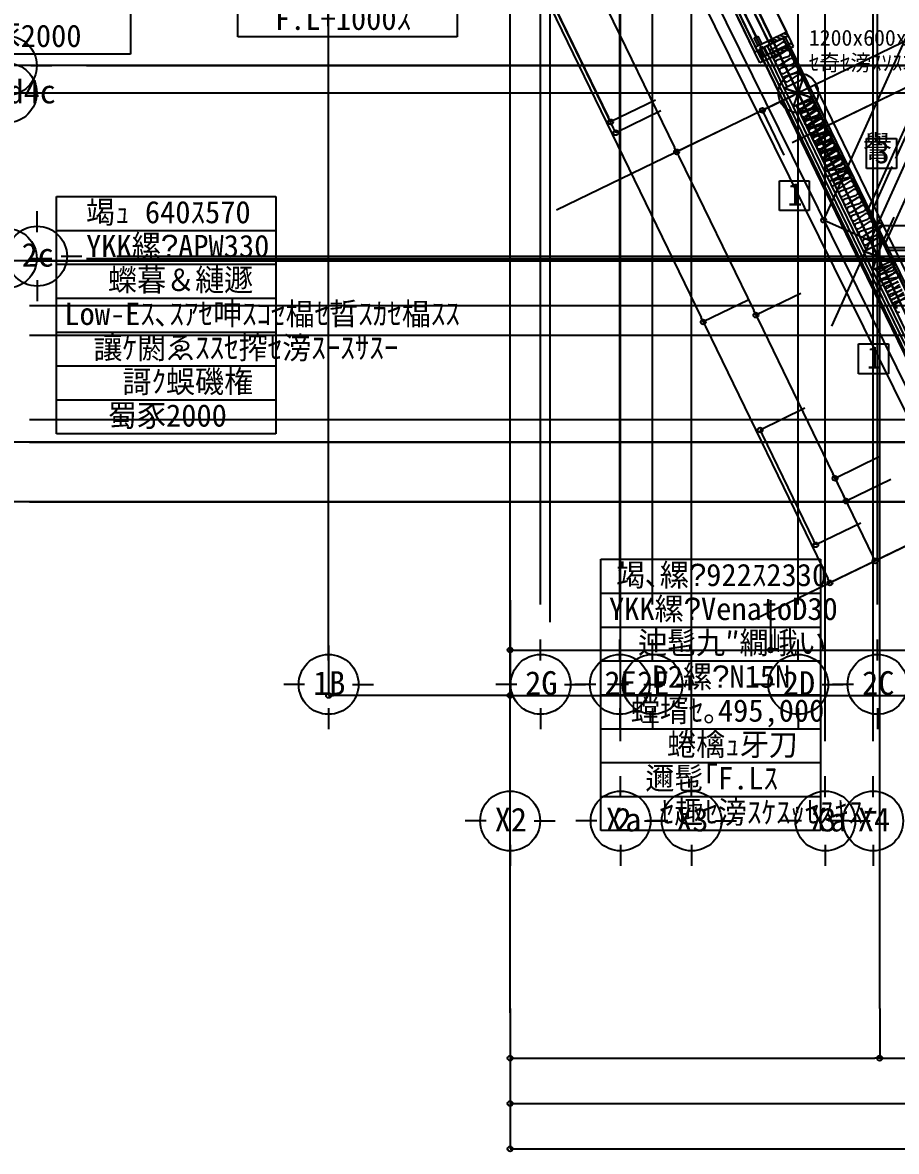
# Model space of a CAD drawing. Header units: metres. Extents: x 10908 to 27249, y 7268 to 22901.
# Drawn here: x 13481 to 17861, y 7268 to 12930 of the extents above; entities that cross this region are included whole.
import ezdxf

# ---------------------------------------------------------------- set-up
doc = ezdxf.new("R2010")
doc.units = ezdxf.units.M

msp = doc.modelspace()

# ---------------------------------------------------------------- linework, layer by layer
at = {"layer": '繝繝ｼ繧ｿ 001_1F'}
for p, q in [((15924.7, 7962.5), (15924.7, 21845)), ((15736.2, 15943.7), (19509.7, 8163.2)), ((15875.7, 14103.1), (16748.4, 12303.6)), ((14560, 12857.5), (14560, 13877.5)), ((15660, 13877.5), (15660, 12857.5)), ((15812.7, 13654.7), (16881.8, 11450.3)), ((17506.6, 11961.4), (18101.6, 13283.7)), ((15660, 12857.5), (14560, 12857.5)), ((17369.1, 12576.8), (17346.6, 12565.9)), ((17478.2, 12351.9), (17369.1, 12576.8)), ((17369.1, 12576.8), (17369.1, 12576.8)), ((17211.7, 12500.5), (17346.6, 12565.9)), ((17189.2, 12489.5), (17211.7, 12500.5)), ((17298.3, 12264.6), (17189.2, 12489.5)), ((16984.3, 12390.2), (16759.3, 12281.1)), ((16984.3, 12390.2), (16759.3, 12281.1)), ((16984.3, 12390.2), (16984.3, 12390.2)), ((16984.3, 12390.2), (16984.3, 12390.2)), ((16984.3, 12390.2), (16984.3, 12390.2)), ((17478.2, 12351.9), (17478.2, 12351.9)), ((16759.3, 12281.1), (16748.4, 12303.6)), ((16759.3, 12281.1), (16759.3, 12281.1)), ((16759.3, 12281.1), (16770.2, 12258.6)), ((16759.3, 12281.1), (16770.2, 12258.6)), ((16770.2, 12258.6), (17145.5, 11484.8)), ((16770.2, 12258.6), (17145.5, 11484.8)), ((17298.3, 12264.6), (17298.3, 12264.6)), ((17496.3, 11938.6), (17506.6, 11961.4)), ((17724.3, 11836), (17496.3, 11938.6)), ((17777.4, 11662.4), (17777.4, 11912.4)), ((17777.4, 11912.4), (17802.4, 11912.4)), ((17802.4, 11912.4), (18068.2, 11912.4)), ((17724.3, 11836), (17724.3, 11836)), ((17777.4, 7985), (17777.4, 11842.7)), ((19686, 11735), (11375, 11735)), ((17777.4, 11662.4), (17777.4, 11662.4)), ((17381.4, 11571.4), (17156.4, 11462.3)), ((17381.4, 11571.4), (17156.4, 11462.3)), ((17381.4, 11571.4), (17381.4, 11571.4)), ((17381.4, 11571.4), (17381.4, 11571.4)), ((17381.4, 11571.4), (17381.4, 11571.4)), ((17381.4, 11571.4), (17381.4, 11571.4)), ((17117.7, 11536.9), (16892.7, 11427.8)), ((17117.7, 11536.9), (16892.7, 11427.8)), ((17117.7, 11536.9), (17117.7, 11536.9)), ((17117.7, 11536.9), (17117.7, 11536.9)), ((16892.7, 11427.8), (16881.8, 11450.3)), ((17156.4, 11462.3), (17145.5, 11484.8)), ((17156.4, 11462.3), (17145.5, 11484.8)), ((17156.4, 11462.3), (17156.4, 11462.3)), ((17156.4, 11462.3), (17167.3, 11439.8)), ((17156.4, 11462.3), (17167.3, 11439.8)), ((17156.4, 11462.3), (17156.4, 11462.3)), ((17167.3, 11439.8), (17542.6, 10666)), ((17167.3, 11439.8), (17743.5, 10251.7)), ((16892.7, 11427.8), (16892.7, 11427.8)), ((16892.7, 11427.8), (16903.6, 11405.3)), ((16903.6, 11405.3), (17516.5, 10141.6)), ((26162.5, 10825), (11375, 10825)), ((17778.5, 10752.6), (17553.5, 10643.5)), ((17778.5, 10752.6), (17553.5, 10643.5)), ((17778.5, 10752.6), (17778.5, 10752.6)), ((17778.5, 10752.6), (17778.5, 10752.6)), ((17553.5, 10643.5), (17542.6, 10666)), ((17553.5, 10643.5), (17553.5, 10643.5)), ((17553.5, 10643.5), (17564.4, 10621)), ((17564.4, 10621), (17598, 10551.7)), ((17833.9, 10638.3), (17608.9, 10529.3)), ((17833.9, 10638.3), (17833.9, 10638.3)), ((17608.9, 10529.3), (17598, 10551.7)), ((17608.9, 10529.3), (17608.9, 10529.3)), ((17979.4, 10338.3), (17754.5, 10229.2)), ((17754.5, 10229.2), (17743.5, 10251.7)), ((16380, 8877.5), (16380, 10237.5)), ((16380, 10237.5), (17480, 10237.5)), ((17480, 10237.5), (17480, 8877.5)), ((17752.4, 10228.2), (17527.4, 10119.1)), ((17752.4, 10228.2), (17752.4, 10228.2)), ((17754.5, 10229.2), (17754.5, 10229.2)), ((17527.4, 10119.1), (17516.5, 10141.6)), ((17527.4, 10119.1), (17527.4, 10119.1)), ((15924.7, 10032.5), (15924.7, 9782.5)), ((15924.7, 10032.5), (15924.7, 10032.5)), ((16380, 10067.5), (17480, 10067.5)), ((17229.7, 10032.5), (17229.7, 10032.5)), ((17229.7, 10032.5), (17229.7, 9782.5)), ((17229.7, 10032.5), (17229.7, 10032.5)), ((16380, 9897.5), (17480, 9897.5)), ((15014.7, 9805), (15014.7, 9555)), ((15014.7, 9805), (15014.7, 9805)), ((15924.7, 9805), (15924.7, 9555)), ((15924.7, 9805), (15924.7, 9805)), ((15924.7, 9782.5), (15949.7, 9782.5)), ((15924.7, 9782.5), (15924.7, 9555)), ((15924.7, 9782.5), (15924.7, 9782.5)), ((15949.7, 9782.5), (17204.7, 9782.5)), ((17229.7, 9782.5), (17204.7, 9782.5)), ((17229.7, 9782.5), (17229.7, 9782.5)), ((17229.7, 9782.5), (17254.7, 9782.5)), ((17254.7, 9782.5), (18339.3, 9782.5)), ((16380, 9727.5), (17480, 9727.5)), ((15014.7, 9555), (15039.7, 9555)), ((15014.7, 9555), (15014.7, 9555)), ((15899.7, 9555), (15039.7, 9555)), ((15924.7, 9555), (15899.7, 9555)), ((15924.7, 9555), (15949.7, 9555)), ((15949.7, 9555), (22699.7, 9555)), ((16380, 9557.5), (17480, 9557.5)), ((16380, 9387.5), (17480, 9387.5)), ((16380, 9217.5), (17480, 9217.5)), ((16380, 9047.5), (17480, 9047.5)), ((17480, 8877.5), (16380, 8877.5)), ((15924.7, 7985), (15924.7, 7735)), ((15924.7, 7985), (15924.7, 7985)), ((17777.4, 7985), (17777.4, 7985)), ((17777.4, 7985), (17777.4, 7735)), ((17777.4, 7985), (17777.4, 7985)), ((15924.7, 7735), (15949.7, 7735)), ((15924.7, 7735), (15924.7, 7507.5)), ((15924.7, 7735), (15924.7, 7735)), ((15949.7, 7735), (17752.4, 7735)), ((17777.4, 7735), (17752.4, 7735)), ((17777.4, 7735), (17777.4, 7735)), ((17777.4, 7735), (17802.4, 7735)), ((17802.4, 7735), (18193.7, 7735)), ((15924.7, 7530), (15924.7, 7280)), ((15924.7, 7530), (15924.7, 7530)), ((15924.7, 7507.5), (15949.7, 7507.5)), ((15949.7, 7507.5), (22011, 7507.5)), ((15924.7, 7280), (15949.7, 7280)), ((15949.7, 7280), (22699.7, 7280))]:
    msp.add_line(p, q, dxfattribs=at)
for centre, radius in [((17369.1, 12576.8), 100), ((17369.1, 12576.8), 12.5), ((17189.2, 12489.5), 12.5), ((16759.3, 12281.1), 12.5), ((16759.3, 12281.1), 12.5), ((16759.3, 12281.1), 12.5), ((17496.3, 11938.6), 12.5), ((17777.4, 11912.4), 12.5), ((16892.7, 11427.8), 12.5), ((16892.7, 11427.8), 12.5), ((17156.4, 11462.3), 12.5), ((17156.4, 11462.3), 12.5), ((17156.4, 11462.3), 12.5), ((17156.4, 11462.3), 12.5), ((17553.5, 10643.5), 12.5), ((17553.5, 10643.5), 12.5), ((17608.9, 10529.3), 12.5), ((17754.5, 10229.2), 12.5), ((17527.4, 10119.1), 12.5), ((15924.7, 9782.5), 12.5), ((17229.7, 9782.5), 12.5), ((17229.7, 9782.5), 12.5), ((15014.7, 9555), 12.5), ((15924.7, 9555), 12.5), ((15924.7, 9555), 12.5), ((15924.7, 7735), 12.5), ((17777.4, 7735), 12.5), ((17777.4, 7735), 12.5), ((15924.7, 7507.5), 12.5), ((15924.7, 7280), 12.5)]:
    msp.add_circle(centre, radius, dxfattribs=at)
at = {"layer": '繝繝ｼ繧ｿ 001_2F'}
for p, q in [((15014.7, 9798.7), (15014.7, 21845)), ((15924.7, 9922), (15924.7, 21845)), ((16124.7, 9922), (16124.7, 21845)), ((17504.7, 10826.2), (17504.7, 21845)), ((18621.8, 9993.9), (16402.1, 14570.7)), ((14021.5, 13961.7), (14021.5, 12771.7)), ((17537.6, 11407.1), (18615.5, 13802.4)), ((15812.7, 13654.7), (16881.8, 11450.3)), ((17506.6, 11961.4), (18101.6, 13283.7)), ((18381.4, 13067.8), (16157.8, 11989.4)), ((14021.5, 12771.7), (12921.5, 12771.7)), ((26319.4, 12713.6), (11602.5, 12713.6)), ((18048.7, 12670.9), (17338.3, 12326.3)), ((11452.9, 12576.8), (18123.6, 12576.8)), ((17369.1, 12576.8), (17346.6, 12565.9)), ((17478.2, 12351.9), (17369.1, 12576.8)), ((17369.1, 12576.8), (17369.1, 12576.8)), ((17211.7, 12500.5), (17346.6, 12565.9)), ((17189.2, 12489.6), (17211.7, 12500.5)), ((17298.3, 12264.6), (17189.2, 12489.6)), ((16984.3, 12390.2), (16759.3, 12281.1)), ((16984.3, 12390.2), (16984.3, 12390.2)), ((17478.2, 12351.9), (17478.2, 12351.9)), ((16759.3, 12281.1), (16770.2, 12258.6)), ((16770.2, 12258.6), (17145.5, 11484.8)), ((17298.3, 12264.6), (17298.3, 12264.6)), ((13650, 10867.5), (13650, 12057.5)), ((13650, 12057.5), (14750, 12057.5)), ((14750, 12057.5), (14750, 10867.5)), ((17496.3, 11938.6), (17506.6, 11961.4)), ((17724.3, 11836), (17496.3, 11938.6)), ((13650, 11887.5), (14750, 11887.5)), ((17724.3, 11836), (17724.3, 11836)), ((13650, 11717.5), (14750, 11717.5)), ((17381.4, 11571.4), (17156.4, 11462.3)), ((17381.4, 11571.4), (17381.4, 11571.4)), ((17381.4, 11571.4), (17381.4, 11571.4)), ((13650, 11547.5), (14750, 11547.5)), ((17117.7, 11536.9), (16892.7, 11427.8)), ((17117.7, 11536.9), (16892.7, 11427.8)), ((17117.7, 11536.9), (17117.7, 11536.9)), ((17117.7, 11536.9), (17117.7, 11536.9)), ((16892.7, 11427.8), (16881.8, 11450.3)), ((17156.4, 11462.3), (17145.5, 11484.8)), ((17156.4, 11462.3), (17167.3, 11439.8)), ((17156.4, 11462.3), (17156.4, 11462.3)), ((17167.3, 11439.8), (17743.5, 10251.7)), ((16892.7, 11427.8), (16892.7, 11427.8)), ((16892.7, 11427.8), (16903.6, 11405.3)), ((16903.6, 11405.3), (17516.5, 10141.6)), ((13650, 11377.5), (14750, 11377.5)), ((13650, 11207.5), (14750, 11207.5)), ((13650, 11037.5), (14750, 11037.5)), ((14750, 10867.5), (13650, 10867.5)), ((18534.5, 10607.6), (17153, 9937.5)), ((26162.5, 10525), (11375, 10525)), ((17979.4, 10338.3), (17754.4, 10229.3)), ((17754.4, 10229.3), (17743.5, 10251.7)), ((17752.4, 10228.2), (17527.4, 10119.2)), ((17752.4, 10228.2), (17752.4, 10228.2)), ((17754.4, 10229.3), (17754.4, 10229.3)), ((17527.4, 10119.2), (17516.5, 10141.6)), ((17527.4, 10119.2), (17527.4, 10119.2)), ((15924.7, 10032.5), (15924.7, 9782.5)), ((15924.7, 10032.5), (15924.7, 10032.5)), ((17229.7, 10032.5), (17229.7, 10032.5)), ((17229.7, 10032.5), (17229.7, 9782.5)), ((17229.7, 10032.5), (17229.7, 10032.5)), ((15014.7, 9805), (15014.7, 9555)), ((15014.7, 9805), (15014.7, 9805)), ((15924.7, 9805), (15924.7, 9555)), ((15924.7, 9805), (15924.7, 9805)), ((15924.7, 9782.5), (15949.7, 9782.5)), ((15924.7, 9782.5), (15924.7, 9555)), ((15924.7, 9782.5), (15924.7, 9782.5)), ((15949.7, 9782.5), (17204.7, 9782.5)), ((17229.7, 9782.5), (17204.7, 9782.5)), ((17229.7, 9782.5), (17229.7, 9782.5)), ((17229.7, 9782.5), (17254.7, 9782.5)), ((17254.7, 9782.5), (18339.2, 9782.5)), ((15014.7, 9555), (15039.7, 9555)), ((15014.7, 9555), (15014.7, 9555)), ((15899.7, 9555), (15039.7, 9555)), ((15924.7, 9555), (15899.7, 9555)), ((15924.7, 9555), (15949.7, 9555)), ((15949.7, 9555), (22699.7, 9555))]:
    msp.add_line(p, q, dxfattribs=at)
for centre in [(17369.1, 12576.8), (17189.2, 12489.6), (16759.3, 12281.1), (17496.3, 11938.6), (16892.7, 11427.8), (16892.7, 11427.8), (17156.4, 11462.3), (17156.4, 11462.3), (17754.4, 10229.3), (17527.4, 10119.2), (15924.7, 9782.5), (17229.7, 9782.5), (17229.7, 9782.5), (15014.7, 9555), (15924.7, 9555), (15924.7, 9555)]:
    msp.add_circle(centre, 12.5, dxfattribs=at)
at = {"layer": '繝繝ｼ繧ｿ 001_R'}
msp.add_line((18364.2, 10525), (16638.6, 14083.1), dxfattribs=at)
at = {"layer": '蜀螢∽ｻ穂ｸ_1F'}
for p, q in [((17818.1, 11800), (17305.4, 12857.1)), ((19277, 11800), (17818.1, 11800))]:
    msp.add_line(p, q, dxfattribs=at)
at = {"layer": '蜀螢∽ｻ穂ｸ_2F'}
msp.add_line((18055.1, 11311.4), (17331.8, 12802.7), dxfattribs=at)
at = {"layer": '螟門｣∽ｻ穂ｸ_1F'}
for p, q in [((17183.5, 12798), (18174.6, 10754.5)), ((17169.1, 12791), (18164.6, 10738.5))]:
    msp.add_line(p, q, dxfattribs=at)
at = {"layer": '螟門｣∽ｻ穂ｸ_2F'}
for p, q in [((17209.9, 12743.6), (17933.2, 11252.3)), ((17195.5, 12736.6), (17918.8, 11245.3))]:
    msp.add_line(p, q, dxfattribs=at)
at = {"layer": '螢_1F'}
for p, q in [((17294.2, 12851.7), (17199.7, 12805.8)), ((17299, 12601.2), (17199.7, 12805.8)), ((17294.2, 12851.7), (17393.4, 12647)), ((17439.3, 12552.5), (17790.6, 11828.2)), ((17696.1, 11782.4), (17344.8, 12506.7)), ((17525.1, 12135), (17619.5, 12180.8)), ((17619.5, 12180.8), (17632.6, 12153.8)), ((17632.6, 12153.8), (17525.1, 12135)), ((17538.2, 12108), (17525.1, 12135)), ((17632.6, 12153.8), (17538.2, 12108)), ((17810.3, 11787.5), (18040.7, 11787.5)), ((17836.4, 11733.7), (18187.7, 11009.4)), ((18093.2, 10963.6), (17741.9, 11687.9)), ((17767.9, 11634.4), (17862.3, 11680.2)), ((17875.4, 11653.2), (17767.9, 11634.4)), ((17780.9, 11607.4), (17767.9, 11634.4)), ((17875.4, 11653.2), (17780.9, 11607.4))]:
    msp.add_line(p, q, dxfattribs=at)
at = {"layer": '螢_2F'}
for p, q in [((18307.5, 13300.7), (17721.7, 11998.9)), ((17807, 11823), (18382.7, 13102.4)), ((17320.6, 12797.3), (17226.1, 12751.4)), ((17320.6, 12797.3), (17393.4, 12647)), ((17299, 12601.2), (17226.1, 12751.4)), ((17439.3, 12552.5), (17790.6, 11828.2)), ((17696.1, 11782.4), (17344.8, 12506.7)), ((17501.9, 12182.7), (17596.4, 12228.6)), ((17609.5, 12201.6), (17501.9, 12182.7)), ((17515, 12155.8), (17501.9, 12182.7)), ((17609.5, 12201.6), (17515, 12155.8)), ((17596.4, 12228.6), (17609.5, 12201.6)), ((17836.4, 11733.7), (18043.8, 11306)), ((17949.4, 11260.1), (17741.9, 11687.9))]:
    msp.add_line(p, q, dxfattribs=at)
at = {"layer": '蟒ｺ蜈ｷ(驥大ｱ樒ｪ)_1F'}
for p, q in [((16590.2, 14366.3), (17310.2, 12881.6)), ((16412.7, 14302.4), (17150.2, 12781.8)), ((16434.9, 14291), (17155, 12806.4)), ((16497.9, 14321.5), (17218, 12836.9)), ((15701.6, 13929.7), (16417.2, 12454.1)), ((16827.3, 13539.3), (17157.8, 12857.8)), ((17148.8, 12853.4), (17166.8, 12862.1)), ((17168.5, 12812.9), (17148.8, 12853.4)), ((17166.8, 12862.1), (17186.5, 12821.6)), ((17310.2, 12881.6), (17218, 12836.9)), ((17226.7, 12818.9), (17318.9, 12863.7)), ((17284.3, 12846.9), (17257.6, 12856.1)), ((17303.4, 12856.1), (17276.6, 12865.4)), ((17317.2, 12867.2), (17295.7, 12874.6)), ((17318.9, 12863.7), (17310.2, 12881.6)), ((17218, 12836.9), (17155, 12806.4)), ((17155, 12806.4), (17163.7, 12788.4)), ((17163.7, 12788.4), (17226.7, 12818.9)), ((17186.5, 12821.6), (17168.5, 12812.9)), ((17226.7, 12818.9), (17218, 12836.9)), ((17218, 12836.9), (17226.7, 12818.9)), ((17246.1, 12828.3), (17219.4, 12837.6)), ((17227, 12819.1), (17226.5, 12819.3)), ((17265.2, 12837.6), (17238.5, 12846.9)), ((17150.2, 12781.8), (17163.7, 12788.4)), ((16653.1, 12540.7), (16428.2, 12431.6)), ((16653.1, 12540.7), (16653.1, 12540.7)), ((16428.2, 12431.6), (16417.2, 12454.1)), ((16428.2, 12431.6), (16428.2, 12431.6))]:
    msp.add_line(p, q, dxfattribs=at)
msp.add_circle((16428.2, 12431.6), 12.5, dxfattribs=at)
at = {"layer": '蟒ｺ蜈ｷ(驥大ｱ樒ｪ)_2F'}
for p, q in [((17336.6, 12827.3), (16815.1, 13902.5)), ((17176.6, 12727.4), (16637.7, 13838.6)), ((17181.4, 12752), (16659.9, 13827.2)), ((17244.3, 12782.5), (16722.9, 13857.7)), ((16443.6, 12399.7), (15926.5, 13465.9)), ((17184.2, 12803.4), (16952.9, 13280.3)), ((17193.2, 12807.7), (17175.2, 12799)), ((17175.2, 12799), (17194.9, 12758.5)), ((17212.9, 12767.3), (17193.2, 12807.7)), ((17336.6, 12827.3), (17244.3, 12782.5)), ((17253.1, 12764.5), (17345.3, 12809.3)), ((17317, 12795.5), (17290.3, 12804.8)), ((17336.1, 12804.8), (17309.4, 12814.1)), ((17340.5, 12819.1), (17328.5, 12823.3)), ((17345.3, 12809.3), (17336.6, 12827.3)), ((17244.3, 12782.5), (17181.4, 12752)), ((17181.4, 12752), (17190.1, 12734)), ((17190.1, 12734), (17253.1, 12764.5)), ((17194.9, 12758.5), (17212.9, 12767.3)), ((17253.1, 12764.5), (17244.3, 12782.5)), ((17244.3, 12782.5), (17253.1, 12764.5)), ((17259.8, 12767.8), (17249.8, 12771.2)), ((17278.8, 12777), (17252.1, 12786.3)), ((17297.9, 12786.3), (17271.2, 12795.6)), ((17190.1, 12734), (17176.6, 12727.4)), ((16679.5, 12486.3), (16454.5, 12377.2)), ((16679.5, 12486.3), (16679.5, 12486.3)), ((16454.5, 12377.2), (16443.6, 12399.7)), ((17402.8, 10995), (17177.8, 10885.9)), ((17402.8, 10995), (17402.8, 10995)), ((17177.8, 10885.9), (17188.7, 10863.4)), ((17188.7, 10863.4), (17446.2, 10332.6)), ((17682, 10419.2), (17457.1, 10310.1)), ((17682, 10419.2), (17682, 10419.2)), ((17457.1, 10310.1), (17446.2, 10332.6)), ((17457.1, 10310.1), (17457.1, 10310.1))]:
    msp.add_line(p, q, dxfattribs=at)
for centre in [(16454.5, 12377.2), (17177.8, 10885.9), (17457.1, 10310.1)]:
    msp.add_circle(centre, 12.5, dxfattribs=at)
at = {"layer": '譁ｭ辭ｱ譚_1F'}
for p, q in [((17294.2, 12851.7), (17213.2, 12812.4)), ((17213.2, 12812.4), (17312.5, 12607.7)), ((17288.3, 12829.4), (17237.6, 12796.4)), ((17244.1, 12783), (17301.4, 12802.4)), ((17393.4, 12647), (17294.2, 12851.7)), ((17307.9, 12788.9), (17257.2, 12756)), ((17263.8, 12742.5), (17321, 12761.9)), ((17327.6, 12748.4), (17276.9, 12715.5)), ((17283.4, 12702), (17340.7, 12721.4)), ((17347.2, 12707.9), (17296.5, 12675)), ((17303, 12661.5), (17360.3, 12680.9)), ((17312.5, 12607.7), (17393.4, 12647)), ((17366.9, 12667.4), (17316.1, 12634.5)), ((17439.3, 12552.5), (17358.3, 12513.2)), ((17372, 12519.2), (17429.3, 12538.7)), ((17435.8, 12525.2), (17385.1, 12492.2)), ((17619.5, 12180.8), (17439.3, 12552.5)), ((17358.3, 12513.2), (17538.6, 12141.5)), ((17391.7, 12478.7), (17448.9, 12498.2)), ((17455.5, 12484.7), (17404.8, 12451.7)), ((17411.3, 12438.2), (17468.6, 12457.7)), ((17475.1, 12444.2), (17424.4, 12411.3)), ((17431, 12397.8), (17488.2, 12417.2)), ((17494.8, 12403.7), (17444, 12370.8)), ((17450.6, 12357.3), (17507.9, 12376.7)), ((17514.4, 12363.2), (17463.7, 12330.3)), ((17470.2, 12316.8), (17527.5, 12336.2)), ((17534, 12322.7), (17483.3, 12289.8)), ((17489.9, 12276.3), (17547.1, 12295.7)), ((17553.7, 12282.2), (17503, 12249.3)), ((17509.5, 12235.8), (17566.8, 12255.2)), ((17573.3, 12241.7), (17522.6, 12208.8)), ((17529.1, 12195.3), (17586.4, 12214.7)), ((17538.6, 12141.5), (17619.5, 12180.8)), ((17592.9, 12201.2), (17542.2, 12168.3)), ((17632.6, 12153.8), (17551.6, 12114.5)), ((17626.5, 12132.1), (17575.8, 12099.1)), ((17790.6, 11828.2), (17632.6, 12153.8)), ((17551.6, 12114.5), (17709.6, 11788.9)), ((17582.3, 12085.6), (17639.6, 12105.1)), ((17646.1, 12091.6), (17595.4, 12058.6)), ((17602, 12045.1), (17659.2, 12064.6)), ((17665.8, 12051.1), (17615.1, 12018.2)), ((17621.6, 12004.7), (17678.9, 12024.1)), ((17685.4, 12010.6), (17634.7, 11977.7)), ((17641.2, 11964.2), (17698.5, 11983.6)), ((17705.1, 11970.1), (17654.3, 11937.2)), ((17660.9, 11923.7), (17718.1, 11943.1)), ((17724.7, 11929.6), (17674, 11896.7)), ((17680.5, 11883.2), (17737.8, 11902.6)), ((17744.3, 11889.1), (17693.6, 11856.2)), ((17700.2, 11842.7), (17757.4, 11862.1)), ((17764, 11848.6), (17713.3, 11815.7)), ((17709.6, 11788.9), (17790.6, 11828.2)), ((17836.4, 11733.7), (17755.4, 11694.4)), ((17862.3, 11680.2), (17836.4, 11733.7)), ((17755.4, 11694.4), (17781.4, 11640.9)), ((17771.9, 11694.7), (17829.2, 11714.1)), ((17781.4, 11640.9), (17862.3, 11680.2)), ((17835.7, 11700.6), (17785, 11667.7)), ((17875.4, 11653.2), (17794.4, 11613.9)), ((17794.4, 11613.9), (17979.9, 11231.5)), ((17813.4, 11609.2), (17870.7, 11628.7)), ((17877.2, 11615.2), (17826.5, 11582.2)), ((17833, 11568.7), (17890.3, 11588.2)), ((17896.8, 11574.7), (17846.1, 11541.7)), ((17852.7, 11528.2), (17909.9, 11547.7))]:
    msp.add_line(p, q, dxfattribs=at)
for centre, start, end in [((17231, 12809.9), 164.1653, -64.1266), ((17294.9, 12815.9), -64.1266, 115.8734), ((17250.7, 12769.5), 115.8734, -64.1266), ((17270.3, 12729), 115.8734, -64.1266), ((17314.5, 12775.4), -64.1266, 115.8734), ((17334.1, 12734.9), -64.1266, 115.8734), ((17290, 12688.5), 115.8734, -64.1266), ((17353.8, 12694.4), -64.1266, 115.8734), ((17309.6, 12648), 115.8734, -64.1266), ((17373.4, 12653.9), -64.1266, 115.8734), ((17378.6, 12505.7), 115.8734, -64.1266), ((17422.8, 12552.2), -64.1266, -1.4784), ((17442.4, 12511.7), -64.1266, 115.8734), ((17398.2, 12465.2), 115.8734, -64.1266), ((17462, 12471.2), -64.1266, 115.8734), ((17417.9, 12424.8), 115.8734, -64.1266), ((17481.7, 12430.7), -64.1266, 115.8734), ((17501.3, 12390.2), -64.1266, 115.8734), ((17437.5, 12384.3), 115.8734, -64.1266), ((17457.1, 12343.8), 115.8734, -64.1266), ((17520.9, 12349.7), -64.1266, 115.8734), ((17476.8, 12303.3), 115.8734, -64.1266), ((17540.6, 12309.2), -64.1266, 115.8734), ((17496.4, 12262.8), 115.8734, -64.1266), ((17516.1, 12222.3), 115.8734, -64.1266), ((17560.2, 12268.7), -64.1266, 115.8734), ((17579.9, 12228.2), -64.1266, 115.8734), ((17535.7, 12181.8), 115.8734, -64.1266), ((17599.5, 12187.8), -64.1266, 115.8734), ((17633, 12118.6), -64.1266, 115.8734), ((17569.2, 12112.6), 167.109, -64.1266), ((17588.9, 12072.1), 115.8734, -64.1266), ((17652.7, 12078.1), -64.1266, 115.8734), ((17608.5, 12031.7), 115.8734, -64.1266), ((17628.2, 11991.2), 115.8734, -64.1266), ((17672.3, 12037.6), -64.1266, 115.8734), ((17692, 11997.1), -64.1266, 115.8734), ((17647.8, 11950.7), 115.8734, -64.1266), ((17711.6, 11956.6), -64.1266, 115.8734), ((17667.4, 11910.2), 115.8734, -64.1266), ((17731.2, 11916.1), -64.1266, 115.8734), ((17750.9, 11875.6), -64.1266, 115.8734), ((17687.1, 11869.7), 115.8734, -64.1266), ((17706.7, 11829.2), 115.8734, -64.1266), ((17770.5, 11835.1), -64.1266, 115.8734), ((17822.7, 11727.6), -64.1266, 23.9187), ((17778.5, 11681.2), 115.8734, -64.1266), ((17842.3, 11687.1), -64.1266, 115.8734), ((17819.9, 11595.7), 115.8734, -64.1266), ((17839.6, 11555.2), 115.8734, -64.1266), ((17859.2, 11514.8), 115.8734, -64.1266)]:
    msp.add_arc(centre, 15, start, end, dxfattribs=at)
at = {"layer": '譁ｭ辭ｱ譚_2F'}
for p, q in [((17320.6, 12797.3), (17239.6, 12758)), ((17393.4, 12647), (17320.6, 12797.3)), ((17239.6, 12758), (17312.5, 12607.7)), ((17307.9, 12788.9), (17257.2, 12756)), ((17263.8, 12742.5), (17321, 12761.9)), ((17327.6, 12748.4), (17276.9, 12715.5)), ((17283.4, 12702), (17340.7, 12721.4)), ((17347.2, 12707.9), (17296.5, 12675)), ((17303, 12661.5), (17360.3, 12680.9)), ((17312.5, 12607.7), (17393.4, 12647)), ((17366.9, 12667.4), (17316.1, 12634.5)), ((17439.3, 12552.5), (17358.3, 12513.2)), ((17432.3, 12532.4), (17381.6, 12499.5)), ((17596.4, 12228.6), (17439.3, 12552.5)), ((17358.3, 12513.2), (17515.4, 12189.3)), ((17388.2, 12486), (17445.4, 12505.4)), ((17452, 12491.9), (17401.2, 12459)), ((17407.8, 12445.5), (17465.1, 12465)), ((17471.6, 12451.5), (17420.9, 12418.5)), ((17427.4, 12405), (17484.7, 12424.5)), ((17491.2, 12411), (17440.5, 12378)), ((17447.1, 12364.5), (17504.3, 12384)), ((17510.9, 12370.5), (17460.2, 12337.5)), ((17466.7, 12324.1), (17524, 12343.5)), ((17530.5, 12330), (17479.8, 12297.1)), ((17486.3, 12283.6), (17543.6, 12303)), ((17550.1, 12289.5), (17499.4, 12256.6)), ((17506, 12243.1), (17563.2, 12262.5)), ((17569.8, 12249), (17519.1, 12216.1)), ((17515.4, 12189.3), (17596.4, 12228.6)), ((17609.5, 12201.6), (17528.5, 12162.3)), ((17543.1, 12166.6), (17600.3, 12186.1)), ((17790.6, 11828.2), (17609.5, 12201.6)), ((17528.5, 12162.3), (17709.6, 11788.9)), ((17606.9, 12172.6), (17556.2, 12139.6)), ((17562.7, 12126.1), (17620, 12145.6)), ((17626.5, 12132.1), (17575.8, 12099.1)), ((17582.3, 12085.6), (17639.6, 12105.1)), ((17646.1, 12091.6), (17595.4, 12058.6)), ((17602, 12045.1), (17659.2, 12064.6)), ((17665.8, 12051.1), (17615.1, 12018.2)), ((17621.6, 12004.7), (17678.9, 12024.1)), ((17685.4, 12010.6), (17634.7, 11977.7)), ((17641.2, 11964.2), (17698.5, 11983.6)), ((17705.1, 11970.1), (17654.3, 11937.2)), ((17660.9, 11923.7), (17718.1, 11943.1)), ((17724.7, 11929.6), (17674, 11896.7)), ((17680.5, 11883.2), (17737.8, 11902.6)), ((17744.3, 11889.1), (17693.6, 11856.2)), ((17700.2, 11842.7), (17757.4, 11862.1)), ((17764, 11848.6), (17713.3, 11815.7)), ((17709.6, 11788.9), (17790.6, 11828.2)), ((17836.4, 11733.7), (17755.4, 11694.4)), ((17993.5, 11409.8), (17836.4, 11733.7)), ((17755.4, 11694.4), (17912.5, 11370.5)), ((17829.4, 11713.7), (17778.7, 11680.7)), ((17785.3, 11667.2), (17842.5, 11686.7)), ((17849.1, 11673.2), (17798.4, 11640.2)), ((17804.9, 11626.7), (17862.2, 11646.2)), ((17868.7, 11632.7), (17818, 11599.7)), ((17824.5, 11586.2), (17881.8, 11605.7)), ((17888.3, 11592.2), (17837.6, 11559.3)), ((17844.2, 11545.8), (17901.4, 11565.2)), ((17908, 11551.7), (17857.3, 11518.8))]:
    msp.add_line(p, q, dxfattribs=at)
for centre, start, end in [((17250.7, 12769.5), -132.7195, -64.1266), ((17270.3, 12729), 115.8734, -64.1266), ((17314.5, 12775.4), -64.1266, 115.8734), ((17334.1, 12734.9), -64.1266, 115.8734), ((17290, 12688.5), 115.8734, -64.1266), ((17353.8, 12694.4), -64.1266, 115.8734), ((17309.6, 12648), 115.8734, -64.1266), ((17373.4, 12653.9), -64.1266, 115.8734), ((17375.1, 12513), 175.7673, -64.1266), ((17438.9, 12518.9), -64.1266, 115.8734), ((17394.7, 12472.5), 115.8734, -64.1266), ((17458.5, 12478.5), -64.1266, 115.8734), ((17414.3, 12432), 115.8734, -64.1266), ((17434, 12391.5), 115.8734, -64.1266), ((17478.1, 12438), -64.1266, 115.8734), ((17497.8, 12397.5), -64.1266, 115.8734), ((17453.6, 12351), 115.8734, -64.1266), ((17517.4, 12357), -64.1266, 115.8734), ((17473.2, 12310.6), 115.8734, -64.1266), ((17537.1, 12316.5), -64.1266, 115.8734), ((17556.7, 12276), -64.1266, 115.8734), ((17492.9, 12270.1), 115.8734, -64.1266), ((17512.5, 12229.6), 115.8734, -64.1266), ((17576.3, 12235.5), -64.1266, 115.8734), ((17593.8, 12199.5), -64.1266, 6.3047), ((17613.4, 12159.1), -64.1266, 115.8734), ((17549.6, 12153.1), 115.8734, -64.1266), ((17569.2, 12112.6), 115.8734, -64.1266), ((17633, 12118.6), -64.1266, 115.8734), ((17588.9, 12072.1), 115.8734, -64.1266), ((17652.7, 12078.1), -64.1266, 115.8734), ((17608.5, 12031.7), 115.8734, -64.1266), ((17628.2, 11991.2), 115.8734, -64.1266), ((17672.3, 12037.6), -64.1266, 115.8734), ((17692, 11997.1), -64.1266, 115.8734), ((17647.8, 11950.7), 115.8734, -64.1266), ((17711.6, 11956.6), -64.1266, 115.8734), ((17667.4, 11910.2), 115.8734, -64.1266), ((17731.2, 11916.1), -64.1266, 115.8734), ((17750.9, 11875.6), -64.1266, 115.8734), ((17687.1, 11869.7), 115.8734, -64.1266), ((17706.7, 11829.2), 115.8734, -64.1266), ((17770.5, 11835.1), -64.1266, 115.8734), ((17772.2, 11694.2), 175.7673, -64.1266), ((17791.8, 11653.7), 115.8734, -64.1266), ((17836, 11700.2), -64.1266, 115.8734), ((17855.6, 11659.7), -64.1266, 115.8734), ((17811.4, 11613.2), 115.8734, -64.1266), ((17831.1, 11572.8), 115.8734, -64.1266), ((17850.7, 11532.3), 115.8734, -64.1266), ((17870.4, 11491.8), 115.8734, -64.1266)]:
    msp.add_arc(centre, 15, start, end, dxfattribs=at)
at = {"layer": '譟ｱ_1F'}
for p, q in [((17299, 12601.2), (17393.4, 12647)), ((17344.8, 12506.7), (17393.4, 12647)), ((17393.4, 12647), (17439.3, 12552.5)), ((17344.8, 12506.7), (17299, 12601.2)), ((17299, 12601.2), (17439.3, 12552.5)), ((17439.3, 12552.5), (17344.8, 12506.7)), ((17696.1, 11782.4), (17790.6, 11828.2)), ((17741.9, 11687.9), (17696.1, 11782.4)), ((17696.1, 11782.4), (17836.4, 11733.7)), ((17741.9, 11687.9), (17790.6, 11828.2)), ((17790.6, 11828.2), (17836.4, 11733.7)), ((17836.4, 11733.7), (17741.9, 11687.9))]:
    msp.add_line(p, q, dxfattribs=at)
at = {"layer": '譟ｱ_2F'}
for p, q in [((17299, 12601.2), (17393.4, 12647)), ((17344.8, 12506.7), (17393.4, 12647)), ((17393.4, 12647), (17439.3, 12552.5)), ((17344.8, 12506.7), (17299, 12601.2)), ((17439.3, 12552.5), (17299, 12601.2)), ((17439.3, 12552.5), (17344.8, 12506.7)), ((17696.1, 11782.4), (17790.6, 11828.2)), ((17741.9, 11687.9), (17696.1, 11782.4)), ((17836.4, 11733.7), (17696.1, 11782.4)), ((17741.9, 11687.9), (17790.6, 11828.2)), ((17790.6, 11828.2), (17836.4, 11733.7)), ((17836.4, 11733.7), (17741.9, 11687.9))]:
    msp.add_line(p, q, dxfattribs=at)
at = {"layer": '豌ｴ蟷ｳ髱｢_2F'}
for p, q in [((18003.7, 12649), (17508.8, 12409)), ((18003.7, 12649), (17508.8, 12409)), ((18003.7, 12649), (17508.8, 12409)), ((17858.4, 12248.1), (18038.9, 12649)), ((17858.4, 12248.1), (18038.9, 12649)), ((17858.4, 12248.1), (18038.9, 12649)), ((17508.8, 12409), (17727.8, 11957.6)), ((17508.8, 12409), (17727.8, 11957.6)), ((17508.8, 12409), (17727.8, 11957.6)), ((17727.8, 11957.6), (17840.3, 12207.8)), ((17727.8, 11957.6), (17840.3, 12207.8)), ((17727.8, 11957.6), (17840.3, 12207.8)), ((17847.6, 11953.1), (17790.6, 11828.2)), ((17790.6, 11828.2), (18397.1, 10577.5))]:
    msp.add_line(p, q, dxfattribs=at)
at = {"layer": '閠仙鴨螢_1F'}
for p, q in [((17452.3, 12617.2), (17849.5, 11798.4)), ((17452.3, 12617.2), (17849.5, 11798.4)), ((17683, 11717.7), (17285.9, 12536.5)), ((17683, 11717.7), (17285.9, 12536.5)), ((17710.9, 12198.3), (17710.9, 12348.3)), ((17710.9, 12348.3), (17860.9, 12348.3)), ((17860.9, 12348.3), (17860.9, 12198.3)), ((17860.9, 12198.3), (17710.9, 12198.3)), ((17274.5, 11986.6), (17274.5, 12136.6)), ((17274.5, 12136.6), (17424.5, 12136.6)), ((17424.5, 12136.6), (17424.5, 11986.6)), ((17424.5, 11986.6), (17274.5, 11986.6)), ((17849.5, 11798.4), (18246.6, 10979.6)), ((17849.5, 11798.4), (18246.6, 10979.6)), ((18080.1, 10898.9), (17683, 11717.7)), ((18080.1, 10898.9), (17683, 11717.7)), ((17671.6, 11167.8), (17671.6, 11317.8)), ((17671.6, 11317.8), (17821.6, 11317.8)), ((17821.6, 11317.8), (17821.6, 11167.8)), ((17821.6, 11167.8), (17671.6, 11167.8))]:
    msp.add_line(p, q, dxfattribs=at)
at = {"layer": '閠仙鴨螢_2F'}
for p, q in [((17452.3, 12617.2), (17849.5, 11798.4)), ((17452.3, 12617.2), (17849.5, 11798.4)), ((17683, 11717.7), (17285.9, 12536.5)), ((17683, 11717.7), (17285.9, 12536.5)), ((17710.9, 12198.3), (17710.9, 12348.3)), ((17710.9, 12348.3), (17860.9, 12348.3)), ((17860.9, 12348.3), (17860.9, 12198.3)), ((17860.9, 12198.3), (17710.9, 12198.3)), ((17274.5, 11986.6), (17274.5, 12136.6)), ((17274.5, 12136.6), (17424.5, 12136.6)), ((17424.5, 12136.6), (17424.5, 11986.6)), ((17424.5, 11986.6), (17274.5, 11986.6))]:
    msp.add_line(p, q, dxfattribs=at)
at = {"layer": '騾壹ｊ闃ｯ_1F'}
for p, q in [((15014.7, 10010), (15014.7, 22205)), ((15924.7, 9325), (15924.7, 22205)), ((16077.5, 10010), (16077.5, 22205)), ((16474.6, 10010), (16474.6, 22205)), ((16478.7, 9325), (16478.7, 22205)), ((16638.6, 10010), (16638.6, 22205)), ((16834.7, 9325), (16834.7, 22205)), ((17369.1, 10010), (17369.1, 22205)), ((17504.7, 9325), (17504.7, 22205)), ((17744.7, 9325), (17744.7, 22205)), ((17766.3, 10010), (17766.3, 22205)), ((18614.1, 10010), (14765.1, 17946)), ((18480.6, 9945.4), (14580.1, 17856.1)), ((13521.7, 12713.6), (13626.7, 12713.6)), ((13801.7, 12713.6), (24358.1, 12713.6)), ((13521.7, 12576.8), (13626.7, 12576.8)), ((13801.7, 12576.8), (24358.1, 12576.8)), ((13553.4, 11878), (13553.4, 11983)), ((13514.7, 11735), (24358.1, 11735)), ((13521.7, 11747), (13626.7, 11747)), ((13673.4, 11758), (13778.4, 11758)), ((13801.7, 11747), (24358.1, 11747)), ((13953.4, 11758), (24358.1, 11758)), ((13553.4, 11638), (13553.4, 11533)), ((13514.7, 11510), (24358.1, 11510)), ((13514.7, 11361.6), (24358.1, 11361.6)), ((13514.7, 10939.3), (24358.1, 10939.3)), ((13514.7, 10825), (24358.1, 10825)), ((13514.7, 10525), (24358.1, 10525)), ((15014.7, 9730), (15014.7, 9835)), ((16077.5, 9730), (16077.5, 9835)), ((16474.6, 9730), (16474.6, 9835)), ((16638.6, 9730), (16638.6, 9835)), ((17369.1, 9730), (17369.1, 9835)), ((17766.3, 9730), (17766.3, 9835)), ((14894.7, 9610), (14789.7, 9610)), ((15134.7, 9610), (15239.7, 9610)), ((15957.5, 9610), (15852.5, 9610)), ((16197.5, 9610), (16302.5, 9610)), ((16354.6, 9610), (16249.6, 9610)), ((16518.6, 9610), (16413.6, 9610)), ((16594.6, 9610), (16699.6, 9610)), ((16758.6, 9610), (16863.6, 9610)), ((17249.1, 9610), (17144.1, 9610)), ((17489.1, 9610), (17594.1, 9610)), ((17646.3, 9610), (17541.3, 9610)), ((15014.7, 9490), (15014.7, 9385)), ((16077.5, 9490), (16077.5, 9385)), ((16474.6, 9490), (16474.6, 9385)), ((16638.6, 9490), (16638.6, 9385)), ((17369.1, 9490), (17369.1, 9385)), ((17766.3, 9490), (17766.3, 9385)), ((15924.7, 9045), (15924.7, 9150)), ((16478.7, 9045), (16478.7, 9150)), ((16834.7, 9045), (16834.7, 9150)), ((17504.7, 9045), (17504.7, 9150)), ((17744.7, 9045), (17744.7, 9150)), ((15804.7, 8925), (15699.7, 8925)), ((16044.7, 8925), (16149.7, 8925)), ((16358.7, 8925), (16253.7, 8925)), ((16598.7, 8925), (16703.7, 8925)), ((16714.7, 8925), (16609.7, 8925)), ((16954.7, 8925), (17059.7, 8925)), ((17384.7, 8925), (17279.7, 8925)), ((17624.7, 8925), (17519.7, 8925)), ((17624.7, 8925), (17729.7, 8925)), ((15924.7, 8805), (15924.7, 8700)), ((16478.7, 8805), (16478.7, 8700)), ((16834.7, 8805), (16834.7, 8700)), ((17504.7, 8805), (17504.7, 8700)), ((17744.7, 8805), (17744.7, 8700))]:
    msp.add_line(p, q, dxfattribs=at)
for centre in [(13401.7, 12713.6), (13401.7, 12576.8), (13401.7, 11747), (13553.4, 11758), (15014.7, 9610), (16077.5, 9610), (16474.6, 9610), (16638.6, 9610), (17369.1, 9610), (17766.3, 9610), (15924.7, 8925), (16478.7, 8925), (16834.7, 8925), (17504.7, 8925), (17744.7, 8925)]:
    msp.add_circle(centre, 150, dxfattribs=at)
at = {"layer": '騾壹ｊ闃ｯ_2F'}
for p, q in [((15014.7, 10010), (15014.7, 22205)), ((15924.7, 9325), (15924.7, 22205)), ((16077.5, 10010), (16077.5, 22205)), ((16474.6, 10010), (16474.6, 22205)), ((16478.7, 9325), (16478.7, 22205)), ((16638.6, 10010), (16638.6, 22205)), ((16834.7, 9325), (16834.7, 22205)), ((17369.1, 10010), (17369.1, 22205)), ((17504.7, 9325), (17504.7, 22205)), ((17744.7, 9325), (17744.7, 22205)), ((17766.3, 10010), (17766.3, 22205)), ((18614.1, 10010), (14765.1, 17946)), ((18480.6, 9945.4), (14580.1, 17856.1)), ((13521.7, 12713.6), (13626.7, 12713.6)), ((13801.7, 12713.6), (24358.1, 12713.6)), ((13521.7, 12576.8), (13626.7, 12576.8)), ((13801.7, 12576.8), (24358.1, 12576.8)), ((13553.4, 11878), (13553.4, 11983)), ((13514.7, 11735), (24358.1, 11735)), ((13521.7, 11747), (13626.7, 11747)), ((13673.4, 11758), (13778.4, 11758)), ((13801.7, 11747), (24358.1, 11747)), ((13953.4, 11758), (24358.1, 11758)), ((13553.4, 11638), (13553.4, 11533)), ((13514.7, 11510), (24358.1, 11510)), ((13514.7, 11361.6), (24358.1, 11361.6)), ((13514.7, 10939.3), (24358.1, 10939.3)), ((13514.7, 10825), (24358.1, 10825)), ((13514.7, 10525), (24358.1, 10525)), ((15014.7, 9730), (15014.7, 9835)), ((16077.5, 9730), (16077.5, 9835)), ((16474.6, 9730), (16474.6, 9835)), ((16638.6, 9730), (16638.6, 9835)), ((17369.1, 9730), (17369.1, 9835)), ((17766.3, 9730), (17766.3, 9835)), ((14894.7, 9610), (14789.7, 9610)), ((15134.7, 9610), (15239.7, 9610)), ((15957.5, 9610), (15852.5, 9610)), ((16197.5, 9610), (16302.5, 9610)), ((16354.6, 9610), (16249.6, 9610)), ((16518.6, 9610), (16413.6, 9610)), ((16594.6, 9610), (16699.6, 9610)), ((16758.6, 9610), (16863.6, 9610)), ((17249.1, 9610), (17144.1, 9610)), ((17489.1, 9610), (17594.1, 9610)), ((17646.3, 9610), (17541.3, 9610)), ((15014.7, 9490), (15014.7, 9385)), ((16077.5, 9490), (16077.5, 9385)), ((16474.6, 9490), (16474.6, 9385)), ((16638.6, 9490), (16638.6, 9385)), ((17369.1, 9490), (17369.1, 9385)), ((17766.3, 9490), (17766.3, 9385)), ((15924.7, 9045), (15924.7, 9150)), ((16478.7, 9045), (16478.7, 9150)), ((16834.7, 9045), (16834.7, 9150)), ((17504.7, 9045), (17504.7, 9150)), ((17744.7, 9045), (17744.7, 9150)), ((15804.7, 8925), (15699.7, 8925)), ((16044.7, 8925), (16149.7, 8925)), ((16358.7, 8925), (16253.7, 8925)), ((16598.7, 8925), (16703.7, 8925)), ((16714.7, 8925), (16609.7, 8925)), ((16954.7, 8925), (17059.7, 8925)), ((17384.7, 8925), (17279.7, 8925)), ((17624.7, 8925), (17519.7, 8925)), ((17624.7, 8925), (17729.7, 8925)), ((15924.7, 8805), (15924.7, 8700)), ((16478.7, 8805), (16478.7, 8700)), ((16834.7, 8805), (16834.7, 8700)), ((17504.7, 8805), (17504.7, 8700)), ((17744.7, 8805), (17744.7, 8700))]:
    msp.add_line(p, q, dxfattribs=at)
for centre in [(13401.7, 12713.6), (13401.7, 12576.8), (13401.7, 11747), (13553.4, 11758), (15014.7, 9610), (16077.5, 9610), (16474.6, 9610), (16638.6, 9610), (17369.1, 9610), (17766.3, 9610), (15924.7, 8925), (16478.7, 8925), (16834.7, 8925), (17504.7, 8925), (17744.7, 8925)]:
    msp.add_circle(centre, 150, dxfattribs=at)
at = {"layer": '騾壹ｊ闃ｯ_R'}
for p, q in [((15014.7, 10010), (15014.7, 22205)), ((15924.7, 9325), (15924.7, 22205)), ((16077.5, 10010), (16077.5, 22205)), ((16474.6, 10010), (16474.6, 22205)), ((16478.7, 9325), (16478.7, 22205)), ((16638.6, 10010), (16638.6, 22205)), ((16834.7, 9325), (16834.7, 22205)), ((17369.1, 10010), (17369.1, 22205)), ((17504.7, 9325), (17504.7, 22205)), ((17744.7, 9325), (17744.7, 22205)), ((17766.3, 10010), (17766.3, 22205)), ((18614.1, 10010), (14765.1, 17946)), ((18480.6, 9945.4), (14580.1, 17856.1)), ((13521.7, 12713.6), (13626.7, 12713.6)), ((13801.7, 12713.6), (24358.1, 12713.6)), ((13521.7, 12576.8), (13626.7, 12576.8)), ((13801.7, 12576.8), (24358.1, 12576.8)), ((13553.4, 11878), (13553.4, 11983)), ((13514.7, 11735), (24358.1, 11735)), ((13521.7, 11747), (13626.7, 11747)), ((13673.4, 11758), (13778.4, 11758)), ((13801.7, 11747), (24358.1, 11747)), ((13953.4, 11758), (24358.1, 11758)), ((13553.4, 11638), (13553.4, 11533)), ((13514.7, 11510), (24358.1, 11510)), ((13514.7, 11361.6), (24358.1, 11361.6)), ((13514.7, 10939.3), (24358.1, 10939.3)), ((13514.7, 10825), (24358.1, 10825)), ((13514.7, 10525), (24358.1, 10525)), ((15014.7, 9730), (15014.7, 9835)), ((16077.5, 9730), (16077.5, 9835)), ((16474.6, 9730), (16474.6, 9835)), ((16638.6, 9730), (16638.6, 9835)), ((17369.1, 9730), (17369.1, 9835)), ((17766.3, 9730), (17766.3, 9835)), ((14894.7, 9610), (14789.7, 9610)), ((15134.7, 9610), (15239.7, 9610)), ((15957.5, 9610), (15852.5, 9610)), ((16197.5, 9610), (16302.5, 9610)), ((16354.6, 9610), (16249.6, 9610)), ((16518.6, 9610), (16413.6, 9610)), ((16594.6, 9610), (16699.6, 9610)), ((16758.6, 9610), (16863.6, 9610)), ((17249.1, 9610), (17144.1, 9610)), ((17489.1, 9610), (17594.1, 9610)), ((17646.3, 9610), (17541.3, 9610)), ((15014.7, 9490), (15014.7, 9385)), ((16077.5, 9490), (16077.5, 9385)), ((16474.6, 9490), (16474.6, 9385)), ((16638.6, 9490), (16638.6, 9385)), ((17369.1, 9490), (17369.1, 9385)), ((17766.3, 9490), (17766.3, 9385)), ((15924.7, 9045), (15924.7, 9150)), ((16478.7, 9045), (16478.7, 9150)), ((16834.7, 9045), (16834.7, 9150)), ((17504.7, 9045), (17504.7, 9150)), ((17744.7, 9045), (17744.7, 9150)), ((15804.7, 8925), (15699.7, 8925)), ((16044.7, 8925), (16149.7, 8925)), ((16358.7, 8925), (16253.7, 8925)), ((16598.7, 8925), (16703.7, 8925)), ((16714.7, 8925), (16609.7, 8925)), ((16954.7, 8925), (17059.7, 8925)), ((17384.7, 8925), (17279.7, 8925)), ((17624.7, 8925), (17519.7, 8925)), ((17624.7, 8925), (17729.7, 8925)), ((15924.7, 8805), (15924.7, 8700)), ((16478.7, 8805), (16478.7, 8700)), ((16834.7, 8805), (16834.7, 8700)), ((17504.7, 8805), (17504.7, 8700)), ((17744.7, 8805), (17744.7, 8700))]:
    msp.add_line(p, q, dxfattribs=at)
for centre in [(13401.7, 12713.6), (13401.7, 12576.8), (13401.7, 11747), (13553.4, 11758), (15014.7, 9610), (16077.5, 9610), (16474.6, 9610), (16638.6, 9610), (17369.1, 9610), (17766.3, 9610), (15924.7, 8925), (16478.7, 8925), (16834.7, 8925), (17504.7, 8925), (17744.7, 8925)]:
    msp.add_circle(centre, 150, dxfattribs=at)
at = {"layer": '驛ｨ螻_1F'}
msp.add_line((12701.7, 21530), (19069.8, 8614.6), dxfattribs=at)
at = {"layer": '驛ｨ螻_2F'}
msp.add_line((12701.7, 21530), (19069.8, 8614.6), dxfattribs=at)

# ---------------------------------------------------------------- texts
at = {"layer": '繝繝ｼ繧ｿ 001_1F'}
for s, p in [('F.L+1000ｽ', (14745.9, 12893)), ('竭､縲\x80922ｽ2330', (16456.6, 10103)), ('YKK縲\x80VenatoD30', (16420.2, 9933)), ('迚髢九″繝峨い', (16565.9, 9763)), ('D2縲\x80N15N', (16638.7, 9593)), ('螳壻ｾ｡495,000', (16529.4, 9423)), ('蜷檎ｭ牙刀', (16711.5, 9253)), ('邇髢｢F.Lｽ', (16602.3, 9083)), ('ｾ趣ｾ滂ｽｹｽｯｾｽｷｽｰ', (16675.1, 8913))]:
    msp.add_text(s, height=112, dxfattribs=at).set_placement(p)
at = {"layer": '繝繝ｼ繧ｿ 001_2F'}
for s, height, p in [('蜀豕2000', 112, (13180.2, 12807.2)), ('1200x600x700', 80, (17422.5, 12813.6)), ('ｾ奇ｾ滂ｽｿｽｺｾ晢ｼ鯉ｾ鯉ｾ滂ｾ假ｾ晢ｾ\x80ｽｰ', 80, (17422.5, 12688.6)), ('譽', 112, (17693.4, 12253.2)), ('竭ｭ 640ｽ570', 112, (13799.4, 11923)), ('YKK縲\x80APW330', 112, (13799.4, 11753)), ('蠑暮＆縺遯', 112, (13908.7, 11583)), ('Low-Eｽ､ｽｱｾ呻ｽｺｾ橸ｾ晢ｽｶｾ橸ｽｽ', 112, (13690.2, 11413)), ('讓ｹ閼ゑｽｽｾ搾ｾ滂ｽｰｽｻｽｰ', 112, (13835.9, 11243)), ('謌ｸ蜈磯権', 112, (13981.5, 11073)), ('蜀豕2000', 112, (13908.7, 10903))]:
    msp.add_text(s, height=height, dxfattribs=at).set_placement(p)
at = {"layer": '閠仙鴨螢_1F'}
for s, p in [('3', (17750.9, 12223.7)), ('1', (17314.5, 12012.1)), ('1', (17711.6, 11193.3))]:
    msp.add_text(s, height=112, dxfattribs=at).set_placement(p)
at = {"layer": '閠仙鴨螢_2F'}
for s, p in [('3', (17750.9, 12223.7)), ('1', (17314.5, 12012.1))]:
    msp.add_text(s, height=112, dxfattribs=at).set_placement(p)
at = {"layer": '騾壹ｊ闃ｯ_1F'}
for s, height, p in [('2d4c', 118.79, (13324.5, 12524.3)), ('2c', 118.79, (13476.1, 11705.5)), ('1B', 118.79, (14937.5, 9557.5)), ('2G', 118.79, (16000.2, 9557.5)), ('2E', 118.79, (16397.3, 9557.5)), ('2E', 118.79, (16561.4, 9557.5)), ('2D', 118.79, (17291.9, 9557.5)), ('2C', 118.79, (17689, 9557.5)), ('X2', 118.79, (15847.5, 8872.5)), ('X', 118.8, (16404.4, 8872.5)), ('2', 118.8, (16453.1, 8872.5)), ('a', 118.8, (16501.9, 8872.5)), ('X3', 118.79, (16757.5, 8872.5)), ('X', 118.8, (17430.5, 8872.4)), ('3', 118.8, (17479.2, 8872.4)), ('a', 118.8, (17527.9, 8872.4)), ('X4', 118.79, (17667.5, 8872.5))]:
    msp.add_text(s, height=height, dxfattribs=at).set_placement(p)
at = {"layer": '騾壹ｊ闃ｯ_2F'}
for s, height, p in [('2d4c', 118.79, (13324.5, 12524.3)), ('2c', 118.79, (13476.1, 11705.5)), ('1B', 118.79, (14937.5, 9557.5)), ('2G', 118.79, (16000.2, 9557.5)), ('2E', 118.79, (16397.3, 9557.5)), ('2E', 118.79, (16561.4, 9557.5)), ('2D', 118.79, (17291.9, 9557.5)), ('2C', 118.79, (17689, 9557.5)), ('X2', 118.79, (15847.5, 8872.5)), ('X', 118.8, (16404.4, 8872.5)), ('2', 118.8, (16453.1, 8872.5)), ('a', 118.8, (16501.9, 8872.5)), ('X3', 118.79, (16757.5, 8872.5)), ('X', 118.8, (17430.5, 8872.4)), ('3', 118.8, (17479.2, 8872.4)), ('a', 118.8, (17527.9, 8872.4)), ('X4', 118.79, (17667.5, 8872.5))]:
    msp.add_text(s, height=height, dxfattribs=at).set_placement(p)
at = {"layer": '騾壹ｊ闃ｯ_R'}
for s, height, p in [('2d4c', 118.79, (13324.5, 12524.3)), ('2c', 118.79, (13476.1, 11705.5)), ('1B', 118.79, (14937.5, 9557.5)), ('2G', 118.79, (16000.2, 9557.5)), ('2E', 118.79, (16397.3, 9557.5)), ('2E', 118.79, (16561.4, 9557.5)), ('2D', 118.79, (17291.9, 9557.5)), ('2C', 118.79, (17689, 9557.5)), ('X2', 118.79, (15847.5, 8872.5)), ('X', 118.8, (16404.4, 8872.5)), ('2', 118.8, (16453.1, 8872.5)), ('a', 118.8, (16501.9, 8872.5)), ('X3', 118.79, (16757.5, 8872.5)), ('X', 118.8, (17430.5, 8872.4)), ('3', 118.8, (17479.2, 8872.4)), ('a', 118.8, (17527.9, 8872.4)), ('X4', 118.79, (17667.5, 8872.5))]:
    msp.add_text(s, height=height, dxfattribs=at).set_placement(p)

doc.saveas('drawing.dxf')
